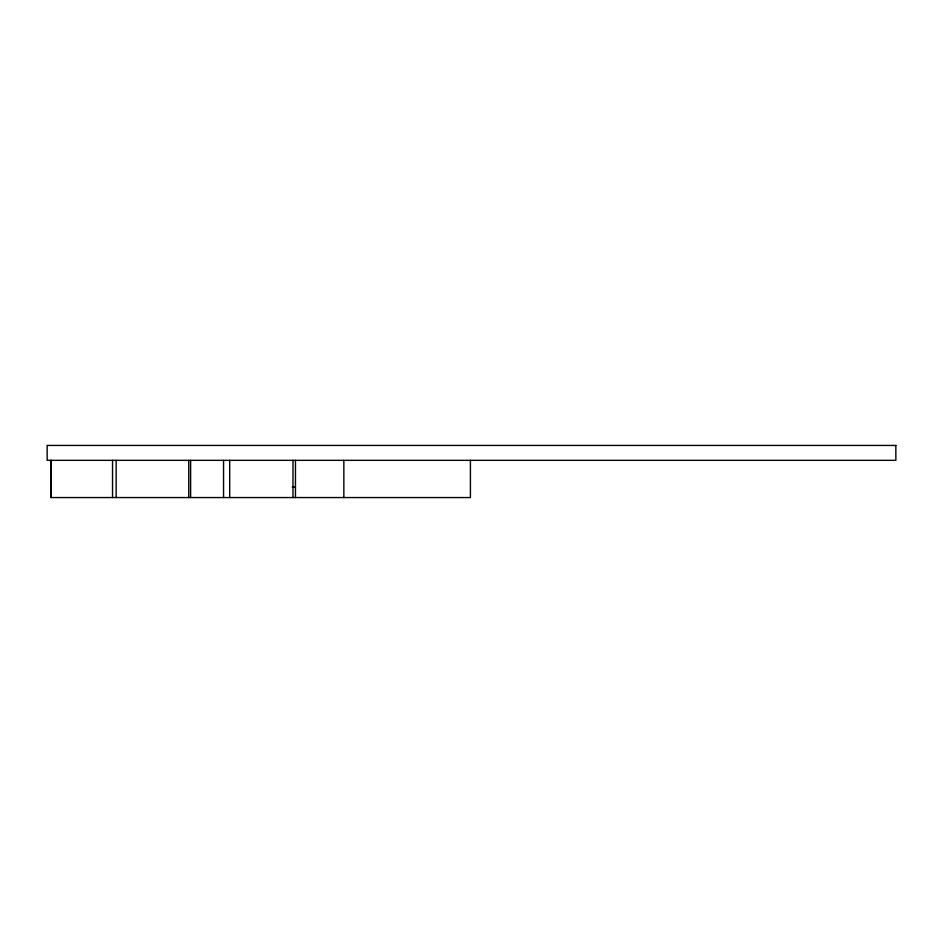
<?xml version="1.0" encoding="UTF-8"?>
<svg xmlns="http://www.w3.org/2000/svg" width="943" height="943" viewBox="0 0 943 943"><rect width="100%" height="100%" fill="white"/><g stroke="black" fill="none" stroke-linecap="round" stroke-linejoin="round"><path stroke-width="1.41" d="M292.413 487.012L295.277 487.012M292.413 487.319L295.277 487.319M470.416 460.337L470.416 497.562L50.875 497.562L50.875 460.337M343.853 460.337L343.853 497.562M295.465 460.337L295.465 497.562M292.978 460.337L292.978 497.562M229.703 460.337L229.703 497.562M223.562 460.337L223.562 497.562M190.616 460.337L190.616 497.562M188.753 460.337L188.753 497.562M116.154 460.337L116.154 497.562M112.535 460.337L112.535 497.562M51.193 460.337L51.193 497.562M895.85 445.438L47.15 445.438L47.15 460.337L895.85 460.337L895.85 445.438"/></g></svg>
